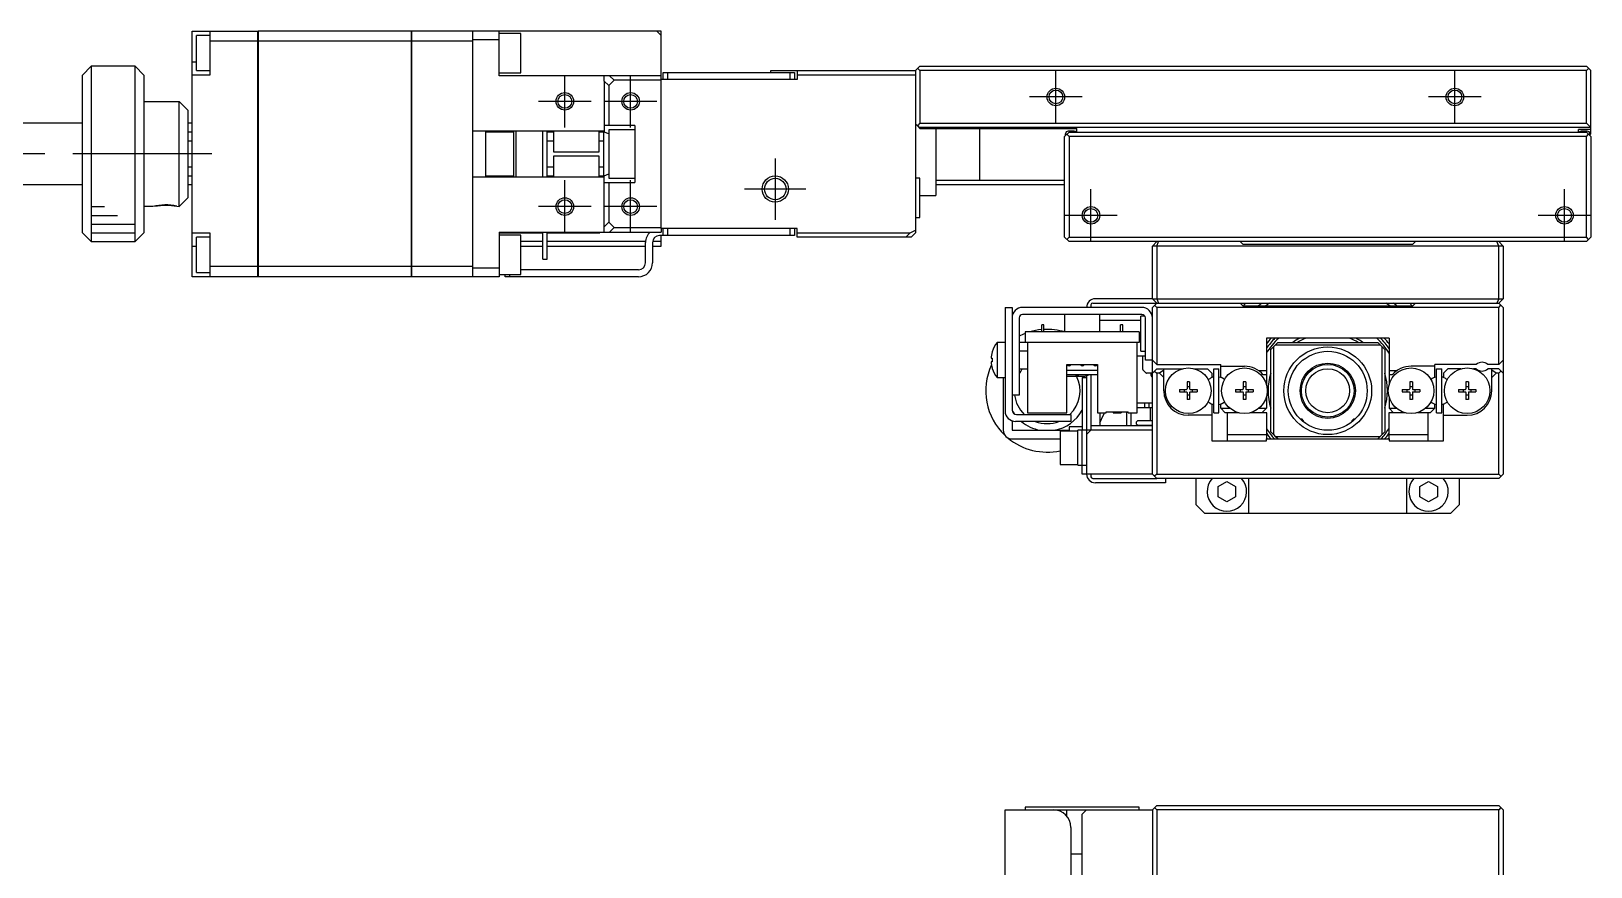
# Model space of a CAD drawing. Extents: x 0 to 716, y -8 to 426.
# Drawn here: x 157.8 to 335.7, y 330.5 to 425.8 of the extents above; entities that cross this region are included whole.
import ezdxf

# ---------------------------------------------------------------- set-up
doc = ezdxf.new("R2010")
doc.units = 0
doc.header["$LTSCALE"] = 0.5
doc.linetypes.add('CENTER', pattern=[50.8, 31.75, -6.35, 6.35, -6.35])
for name, color, linetype in [('MSM_CENTER', 1, 'CENTER'), ('MSM_CONTINUOUS', 7, 'CONTINUOUS'), ('MSM_NARROW', 5, 'CONTINUOUS')]:
    doc.layers.add(name, color=color, linetype=linetype)

msp = doc.modelspace()

# ---------------------------------------------------------------- linework, layer by layer
at = {"layer": 'MSM_CENTER'}
for p, q in [((218.67, 414.83), (218.67, 420.83)), ((226.17, 414.83), (226.17, 420.83)), ((274.67, 415.33), (274.67, 421.33)), ((320.17, 415.33), (320.17, 421.33)), ((277.67, 418.33), (271.67, 418.33)), ((323.17, 418.33), (317.17, 418.33)), ((221.67, 417.83), (215.67, 417.83)), ((229.17, 417.83), (223.17, 417.83)), ((178.42, 411.83), (91.42, 411.83)), ((242.67, 411.33), (242.67, 404.33)), ((218.67, 402.83), (218.67, 408.83)), ((226.17, 402.83), (226.17, 408.83)), ((246.17, 407.83), (239.17, 407.83)), ((278.67, 401.83), (278.67, 407.83)), ((332.67, 401.83), (332.67, 407.83)), ((221.67, 405.83), (215.67, 405.83)), ((229.17, 405.83), (223.17, 405.83)), ((281.67, 404.83), (275.67, 404.83)), ((335.67, 404.83), (329.67, 404.83))]:
    msp.add_line(p, q, dxfattribs=at)
at = {"layer": 'MSM_CONTINUOUS'}
for p, q in [((176.17, 397.83), (176.17, 425.83)), ((176.17, 425.83), (183.67, 425.83)), ((176.67, 421.33), (176.67, 425.33)), ((178.17, 425.33), (176.67, 425.33)), ((178.17, 425.83), (178.17, 420.83)), ((183.67, 397.83), (183.67, 425.83)), ((183.67, 425.82), (183.68, 425.82)), ((183.68, 425.83), (183.68, 397.83)), ((201.17, 425.83), (183.68, 425.83)), ((201.17, 397.83), (201.17, 425.83)), ((201.17, 425.82), (201.18, 425.82)), ((201.18, 425.83), (201.18, 397.83)), ((229.67, 425.83), (201.18, 425.83)), ((208.17, 397.83), (208.17, 425.83)), ((211.17, 420.73), (211.17, 425.83)), ((213.67, 425.58), (211.17, 425.58)), ((213.67, 421.08), (213.67, 425.58)), ((229.17, 425.83), (229.67, 425.33)), ((229.67, 403.33), (229.67, 425.83)), ((183.67, 424.68), (178.17, 424.68)), ((183.67, 424.67), (183.68, 424.67)), ((201.17, 424.68), (183.68, 424.68)), ((201.17, 424.67), (201.18, 424.67)), ((208.17, 424.68), (201.18, 424.68)), ((211.17, 424.83), (208.17, 424.83)), ((164.67, 421.83), (163.67, 420.83)), ((164.67, 421.83), (164.67, 401.83)), ((169.67, 421.83), (164.67, 421.83)), ((169.67, 401.83), (169.67, 421.83)), ((170.67, 420.83), (169.67, 421.83)), ((176.17, 422.33), (176.67, 422.33)), ((258.67, 421.33), (259.17, 421.83)), ((258.92, 421.58), (259.17, 421.33)), ((259.17, 421.83), (335.17, 421.83)), ((335.67, 421.33), (335.17, 421.83)), ((335.17, 421.33), (335.42, 421.58)), ((163.67, 402.83), (163.67, 420.83)), ((170.67, 420.83), (170.67, 402.83)), ((178.17, 420.83), (176.17, 420.83)), ((176.67, 421.33), (178.17, 421.33)), ((211.17, 421.08), (213.67, 421.08)), ((229.67, 420.73), (211.17, 420.73)), ((223.17, 420.12), (223.17, 420.73)), ((223.67, 419.62), (223.17, 420.12)), ((223.17, 420.12), (223.17, 414.32)), ((224.28, 420.23), (223.67, 419.62)), ((223.78, 420.73), (224.28, 420.23)), ((229.67, 420.23), (224.28, 420.23)), ((245.17, 420.33), (229.67, 420.33)), ((229.87, 420.33), (229.87, 421.13)), ((229.87, 421.13), (244.87, 421.13)), ((230.37, 421.13), (230.37, 420.33)), ((242.17, 421.13), (242.17, 421.33)), ((242.17, 421.33), (258.67, 421.33)), ((244.37, 420.33), (244.37, 421.13)), ((244.87, 421.13), (244.87, 420.33)), ((245.17, 421.33), (245.17, 420.33)), ((258.67, 420.83), (245.17, 420.83)), ((258.67, 421.33), (258.67, 402.83)), ((259.17, 421.33), (259.17, 415.33)), ((335.17, 421.33), (259.17, 421.33)), ((335.17, 415.33), (335.17, 421.33)), ((335.67, 414.13), (335.67, 421.33)), ((223.67, 419.62), (223.67, 415.08)), ((170.67, 417.83), (174.67, 417.83)), ((175.67, 416.83), (174.67, 417.83)), ((174.67, 405.83), (174.67, 417.83)), ((175.67, 416.83), (175.67, 406.83)), ((163.67, 415.33), (140.17, 415.33)), ((176.17, 415.33), (175.67, 415.33)), ((223.17, 414.43), (208.17, 414.43)), ((209.67, 409.23), (209.67, 414.43)), ((212.87, 409.23), (212.87, 414.43)), ((213.07, 414.43), (213.07, 409.23)), ((216.17, 409.23), (216.17, 414.43)), ((216.67, 409.23), (216.67, 414.43)), ((217.37, 414.43), (217.37, 412.08)), ((222.57, 412.08), (222.57, 414.43)), ((222.67, 414.33), (222.67, 414.43)), ((223.07, 414.43), (223.07, 409.23)), ((226.67, 415.08), (223.17, 415.08)), ((223.67, 414.58), (223.67, 409.08)), ((226.67, 414.58), (223.67, 414.58)), ((226.67, 415.08), (226.67, 408.58)), ((258.87, 415.03), (258.67, 415.23)), ((259.17, 415.33), (258.87, 415.03)), ((258.87, 415.03), (259.17, 414.73)), ((335.67, 414.83), (259.07, 414.83)), ((259.17, 415.33), (335.17, 415.33)), ((259.17, 414.73), (277.07, 414.73)), ((260.97, 414.73), (260.97, 407.08)), ((265.97, 414.83), (265.97, 408.83)), ((276.77, 414.43), (276.07, 414.43)), ((277.07, 414.33), (277.07, 414.73)), ((335.67, 414.63), (334.27, 414.63)), ((334.27, 414.33), (334.27, 414.63)), ((335.27, 414.43), (334.57, 414.43)), ((335.67, 414.83), (335.17, 415.33)), ((176.17, 414.33), (175.67, 414.33)), ((175.67, 413.33), (176.17, 413.33)), ((212.87, 414.33), (209.67, 414.33)), ((217.37, 414.33), (216.67, 414.33)), ((216.67, 413.33), (217.37, 413.33)), ((223.07, 414.33), (222.57, 414.33)), ((222.57, 413.33), (223.07, 413.33)), ((223.67, 414.11), (223.17, 414.32)), ((275.67, 413.83), (276.17, 414.33)), ((275.67, 402.33), (275.67, 413.83)), ((275.77, 413.93), (275.77, 414.13)), ((275.92, 414.08), (276.17, 413.83)), ((276.17, 414.33), (335.17, 414.33)), ((276.17, 413.83), (276.17, 402.33)), ((335.17, 413.83), (276.17, 413.83)), ((335.17, 414.33), (335.67, 413.83)), ((335.17, 413.83), (335.42, 414.08)), ((335.17, 402.33), (335.17, 413.83)), ((335.67, 414.13), (335.57, 414.03)), ((335.57, 414.13), (335.57, 413.93)), ((335.67, 413.83), (335.67, 402.33)), ((217.37, 412.08), (222.57, 412.08)), ((217.37, 411.58), (217.37, 409.23)), ((222.57, 411.58), (217.37, 411.58)), ((222.57, 409.23), (222.57, 411.58)), ((176.17, 410.33), (175.67, 410.33)), ((175.67, 409.33), (176.17, 409.33)), ((208.17, 409.23), (223.17, 409.23)), ((209.67, 409.33), (212.87, 409.33)), ((217.37, 410.33), (216.67, 410.33)), ((216.67, 409.33), (217.37, 409.33)), ((223.07, 410.33), (222.57, 410.33)), ((222.57, 409.33), (223.07, 409.33)), ((222.67, 409.23), (222.67, 409.33)), ((223.17, 409.34), (223.67, 409.55)), ((223.17, 403.54), (223.17, 409.34)), ((223.67, 409.08), (226.67, 409.08)), ((259.17, 409.08), (258.67, 409.08)), ((259.17, 404.58), (259.17, 409.08)), ((140.17, 408.33), (163.67, 408.33)), ((175.67, 408.33), (176.17, 408.33)), ((223.17, 408.58), (226.67, 408.58)), ((223.67, 408.58), (223.67, 404.04)), ((260.97, 408.83), (275.67, 408.83)), ((260.97, 408.33), (275.67, 408.33)), ((171.67, 405.83), (170.67, 405.83)), ((174.67, 405.83), (175.67, 406.83)), ((259.17, 407.08), (260.97, 407.08)), ((223.17, 403.54), (223.67, 404.04)), ((223.67, 404.04), (224.28, 403.43)), ((258.67, 404.58), (259.17, 404.58)), ((163.67, 402.83), (164.67, 401.83)), ((169.67, 401.83), (170.67, 402.83)), ((176.17, 402.83), (178.17, 402.83)), ((176.67, 398.33), (176.67, 402.33)), ((178.17, 402.33), (176.67, 402.33)), ((178.17, 402.83), (178.17, 397.83)), ((211.17, 402.93), (211.17, 397.83)), ((211.17, 402.93), (229.67, 402.93)), ((211.17, 402.83), (216.17, 402.83)), ((213.67, 402.58), (211.17, 402.58)), ((213.67, 398.08), (213.67, 402.58)), ((216.17, 399.83), (216.17, 402.93)), ((216.67, 399.83), (216.67, 402.93)), ((216.67, 402.83), (222.67, 402.83)), ((222.67, 402.83), (222.67, 402.93)), ((223.17, 402.93), (223.17, 403.54)), ((224.28, 403.43), (223.78, 402.93)), ((224.28, 403.43), (229.67, 403.43)), ((244.87, 402.53), (229.47, 402.53)), ((229.67, 403.33), (229.67, 402.93)), ((245.17, 403.33), (229.67, 403.33)), ((229.67, 401.33), (229.67, 402.53)), ((229.87, 402.53), (229.87, 403.33)), ((230.37, 403.33), (230.37, 402.53)), ((244.37, 402.53), (244.37, 403.33)), ((244.87, 403.33), (244.87, 402.53)), ((245.17, 402.33), (245.17, 403.33)), ((245.17, 402.83), (258.06, 402.83)), ((258.17, 402.33), (245.17, 402.33)), ((257.56, 402.33), (258.06, 402.83)), ((258.06, 402.83), (258.67, 403.14)), ((258.67, 402.83), (258.17, 402.33)), ((276.17, 401.83), (275.67, 402.33)), ((276.17, 402.33), (275.92, 402.08)), ((276.17, 402.33), (335.17, 402.33)), ((335.42, 402.08), (335.17, 402.33)), ((335.17, 401.83), (335.67, 402.33)), ((164.67, 401.83), (169.67, 401.83)), ((176.17, 401.33), (176.67, 401.33)), ((216.17, 401.83), (213.67, 401.83)), ((213.67, 401.33), (216.17, 401.33)), ((227.87, 401.83), (216.67, 401.83)), ((216.67, 401.33), (227.87, 401.33)), ((227.87, 399.43), (227.87, 401.73)), ((228.67, 401.73), (228.67, 399.43)), ((228.67, 401.33), (229.67, 401.33)), ((229.67, 401.83), (228.68, 401.83)), ((335.17, 401.83), (276.17, 401.83)), ((285.67, 401.33), (286.17, 401.83)), ((285.67, 395.33), (285.67, 401.33)), ((325.67, 401.33), (285.67, 401.33)), ((286.17, 401.33), (286.38, 401.83)), ((286.17, 401.33), (286.17, 395.33)), ((295.97, 401.53), (295.67, 401.83)), ((295.97, 401.53), (315.37, 401.53)), ((315.67, 401.83), (315.37, 401.53)), ((325.17, 401.33), (324.96, 401.83)), ((325.67, 401.33), (325.17, 401.83)), ((325.17, 395.33), (325.17, 401.33)), ((325.67, 401.33), (325.67, 395.33)), ((183.67, 398.98), (178.17, 398.98)), ((183.67, 398.99), (183.68, 398.99)), ((201.17, 398.98), (183.68, 398.98)), ((201.17, 398.99), (201.18, 398.99)), ((208.17, 398.98), (201.18, 398.98)), ((208.17, 398.83), (211.17, 398.83)), ((227.07, 398.63), (213.67, 398.63)), ((216.17, 399.83), (216.67, 399.83)), ((183.67, 397.83), (176.17, 397.83)), ((176.67, 398.33), (178.17, 398.33)), ((183.67, 397.84), (183.68, 397.84)), ((201.17, 397.83), (183.68, 397.83)), ((201.17, 397.84), (201.18, 397.84)), ((211.17, 397.83), (201.18, 397.83)), ((211.17, 398.08), (213.67, 398.08)), ((211.87, 397.83), (211.87, 398.08)), ((227.07, 397.83), (211.87, 397.83)), ((212.37, 398.08), (212.37, 397.83)), ((285.67, 395.33), (279.17, 395.33)), ((285.67, 395.33), (325.67, 395.33)), ((286.17, 394.83), (285.67, 395.33)), ((286.17, 395.33), (286.38, 394.83)), ((325.17, 395.33), (324.96, 394.83)), ((325.67, 395.33), (325.17, 394.83)), ((268.87, 394.33), (268.87, 382.53)), ((268.87, 394.33), (269.67, 394.33)), ((269.67, 394.33), (269.67, 382.63)), ((270.47, 393.13), (270.47, 384.33)), ((284.47, 394.33), (270.87, 394.33)), ((284.47, 393.53), (270.87, 393.53)), ((275.67, 393.53), (275.67, 391.53)), ((278.67, 394.63), (278.67, 394.33)), ((278.87, 394.83), (286.17, 394.83)), ((279.67, 391.53), (279.67, 393.53)), ((284.37, 389.33), (284.37, 393.33)), ((284.82, 393.33), (284.37, 393.33)), ((284.87, 388.33), (284.87, 393.13)), ((285.67, 394.33), (286.17, 394.83)), ((285.67, 375.33), (285.67, 394.33)), ((285.92, 394.58), (286.17, 394.33)), ((286.17, 394.83), (325.17, 394.83)), ((286.17, 394.33), (286.17, 387.83)), ((325.17, 394.33), (286.17, 394.33)), ((295.67, 394.83), (295.97, 394.53)), ((295.97, 394.53), (315.37, 394.53)), ((315.37, 394.53), (315.67, 394.83)), ((325.17, 394.83), (325.67, 394.33)), ((325.17, 394.33), (325.42, 394.58)), ((325.17, 387.83), (325.17, 394.33)), ((325.67, 394.33), (325.67, 375.33)), ((271.17, 391.53), (271.17, 390.33)), ((284.17, 391.53), (271.17, 391.53)), ((273.05, 391.53), (273.05, 392.33)), ((273.3, 392.33), (273.05, 392.33)), ((273.3, 391.53), (273.3, 392.33)), ((284.37, 392.83), (279.67, 392.83)), ((282.05, 391.53), (282.05, 392.33)), ((282.3, 392.33), (282.05, 392.33)), ((282.3, 391.53), (282.3, 392.33)), ((284.17, 391.53), (284.17, 390.33)), ((267.97, 390.33), (267.97, 386.33)), ((268.87, 390.33), (267.97, 390.33)), ((271.17, 390.33), (270.47, 390.33)), ((284.17, 390.33), (271.17, 390.33)), ((271.42, 390.33), (271.42, 382.33)), ((283.92, 382.33), (283.92, 390.33)), ((312.67, 390.83), (298.67, 390.83)), ((298.67, 390.83), (298.67, 385.54)), ((299.17, 389.53), (299.47, 389.83)), ((299.17, 380.13), (299.17, 389.53)), ((299.67, 390.03), (299.47, 389.83)), ((299.47, 389.83), (299.47, 379.83)), ((299.67, 390.03), (299.97, 390.33)), ((311.67, 390.03), (299.67, 390.03)), ((299.97, 390.33), (311.37, 390.33)), ((311.37, 390.33), (312.17, 389.53)), ((311.87, 379.83), (311.87, 389.83)), ((312.17, 389.53), (312.17, 380.13)), ((312.67, 390.83), (312.67, 385.54)), ((267.28, 388.53), (267.42, 388.53)), ((267.42, 388.13), (267.28, 388.13)), ((267.42, 389.28), (267.42, 389.26)), ((267.42, 388.53), (267.42, 388.13)), ((271.42, 389.33), (270.47, 389.33)), ((275.92, 387.83), (279.42, 387.83)), ((275.92, 382.33), (275.92, 387.83)), ((279.42, 387.83), (279.42, 382.33)), ((283.92, 388.83), (284.87, 388.83)), ((284.37, 389.33), (284.87, 389.33)), ((284.59, 387.25), (284.59, 388.83)), ((285.67, 388.33), (284.87, 388.33)), ((286.17, 387.83), (285.67, 388.33)), ((286.17, 387.83), (293.47, 387.83)), ((293.47, 386.37), (293.47, 387.83)), ((322.61, 387.83), (317.87, 387.83)), ((317.87, 386.37), (317.87, 387.83)), ((325.17, 387.83), (323.93, 387.83)), ((325.67, 388.33), (325.17, 387.83)), ((267.42, 387.4), (267.42, 387.38)), ((267.97, 386.33), (268.87, 386.33)), ((268.67, 386.33), (268.67, 380.33)), ((270.47, 387.33), (271.42, 387.33)), ((279.42, 387.13), (275.92, 387.13)), ((279.42, 386.63), (275.92, 386.63)), ((275.92, 386.48), (277.67, 386.48)), ((277.67, 386.33), (278.17, 386.33)), ((277.67, 386.33), (277.67, 380.33)), ((278.17, 386.54), (278.17, 375.33)), ((278.67, 386.63), (278.67, 380.33)), ((284.94, 386.86), (284.62, 387.18)), ((285.67, 386.83), (285.01, 386.83)), ((285.48, 386.83), (285.48, 386.72)), ((285.67, 386.83), (286.17, 387.33)), ((285.92, 387.08), (286.17, 386.83)), ((286.17, 387.33), (289.06, 387.33)), ((286.17, 386.83), (286.17, 375.33)), ((286.47, 386.83), (286.17, 386.83)), ((286.97, 387.18), (286.47, 386.83)), ((286.47, 386.83), (286.97, 386.33)), ((286.97, 384.83), (286.97, 387.33)), ((290.49, 387.33), (291.97, 387.33)), ((292.47, 386.83), (291.97, 387.33)), ((292.47, 386.35), (292.38, 386.29)), ((292.47, 386.83), (292.47, 386.35)), ((292.67, 382.33), (292.67, 387.33)), ((292.67, 387.33), (293.27, 387.33)), ((293.27, 382.33), (293.27, 387.33)), ((293.47, 387.63), (296.17, 387.63)), ((293.61, 386.29), (293.47, 386.37)), ((297.77, 387.13), (298.67, 387.13)), ((298.67, 386.63), (298.32, 386.63)), ((312.67, 387.13), (313.57, 387.13)), ((313.03, 386.63), (312.67, 386.63)), ((317.87, 387.63), (315.17, 387.63)), ((317.87, 386.37), (317.73, 386.29)), ((318.07, 382.33), (318.07, 387.33)), ((318.07, 387.33), (318.67, 387.33)), ((318.67, 382.33), (318.67, 387.33)), ((319.37, 387.33), (318.87, 386.83)), ((318.87, 386.83), (318.87, 386.35)), ((318.96, 386.29), (318.87, 386.35)), ((320.86, 387.33), (319.37, 387.33)), ((322.61, 387.33), (322.29, 387.33)), ((325.17, 387.33), (323.93, 387.33)), ((324.37, 384.83), (324.37, 387.33)), ((324.87, 386.83), (324.37, 387.18)), ((324.37, 386.33), (324.87, 386.83)), ((325.17, 386.83), (324.87, 386.83)), ((325.67, 386.83), (325.17, 387.33)), ((325.17, 386.83), (325.42, 387.08)), ((325.17, 375.33), (325.17, 386.83)), ((270.47, 384.33), (269.67, 384.33)), ((288.77, 384.98), (289.57, 384.98)), ((288.77, 384.98), (288.77, 384.69)), ((288.77, 384.69), (289.57, 384.69)), ((289.3, 384.98), (289.3, 384.69)), ((289.92, 385.83), (289.63, 385.83)), ((289.63, 385.83), (289.63, 385.04)), ((289.63, 385.3), (289.92, 385.3)), ((289.63, 384.63), (289.63, 383.83)), ((289.63, 384.36), (289.92, 384.36)), ((289.92, 385.83), (289.92, 385.04)), ((289.92, 384.63), (289.92, 383.83)), ((289.98, 384.98), (290.77, 384.98)), ((289.98, 384.69), (290.77, 384.69)), ((290.24, 384.69), (290.24, 384.98)), ((290.77, 384.98), (290.77, 384.69)), ((295.17, 384.98), (295.97, 384.98)), ((295.17, 384.98), (295.17, 384.69)), ((295.17, 384.69), (295.97, 384.69)), ((295.7, 384.98), (295.7, 384.69)), ((296.32, 385.83), (296.03, 385.83)), ((296.03, 385.83), (296.03, 385.04)), ((296.03, 385.3), (296.32, 385.3)), ((296.03, 384.63), (296.03, 383.83)), ((296.03, 384.36), (296.32, 384.36)), ((296.32, 385.83), (296.32, 385.04)), ((296.32, 384.63), (296.32, 383.83)), ((296.38, 384.98), (297.17, 384.98)), ((296.38, 384.69), (297.17, 384.69)), ((296.64, 384.69), (296.64, 384.98)), ((297.17, 384.98), (297.17, 384.69)), ((314.17, 384.98), (314.97, 384.98)), ((314.17, 384.98), (314.17, 384.69)), ((314.17, 384.69), (314.97, 384.69)), ((314.7, 384.98), (314.7, 384.69)), ((315.32, 385.83), (315.03, 385.83)), ((315.03, 385.83), (315.03, 385.04)), ((315.03, 385.3), (315.32, 385.3)), ((315.03, 384.63), (315.03, 383.83)), ((315.03, 384.36), (315.32, 384.36)), ((315.32, 385.83), (315.32, 385.04)), ((315.32, 384.63), (315.32, 383.83)), ((315.38, 384.98), (316.17, 384.98)), ((315.38, 384.69), (316.17, 384.69)), ((315.64, 384.69), (315.64, 384.98)), ((316.17, 384.98), (316.17, 384.69)), ((320.57, 384.98), (321.37, 384.98)), ((320.57, 384.98), (320.57, 384.69)), ((320.57, 384.69), (321.37, 384.69)), ((321.1, 384.98), (321.1, 384.69)), ((321.72, 385.83), (321.43, 385.83)), ((321.43, 385.83), (321.43, 385.04)), ((321.43, 385.3), (321.72, 385.3)), ((321.43, 384.63), (321.43, 383.83)), ((321.43, 384.36), (321.72, 384.36)), ((321.72, 385.83), (321.72, 385.04)), ((321.72, 384.63), (321.72, 383.83)), ((321.78, 384.98), (322.57, 384.98)), ((321.78, 384.69), (322.57, 384.69)), ((322.04, 384.69), (322.04, 384.98)), ((322.57, 384.98), (322.57, 384.69)), ((280.42, 382.43), (282.92, 382.43)), ((280.42, 382.33), (280.42, 382.43)), ((281.22, 382.43), (281.22, 382.33)), ((281.6, 382.43), (281.6, 382.33)), ((281.75, 382.43), (281.75, 382.33)), ((282.12, 382.43), (282.12, 382.33)), ((282.77, 380.83), (282.77, 382.43)), ((282.92, 382.33), (282.92, 382.43)), ((285.67, 383.41), (283.92, 383.41)), ((283.92, 382.91), (285.67, 382.91)), ((284.77, 383.41), (284.77, 382.91)), ((285.27, 383.41), (285.27, 382.91)), ((285.47, 381.41), (285.47, 382.91)), ((289.92, 383.83), (289.63, 383.83)), ((292.14, 383.5), (292.47, 383.31)), ((292.47, 383.31), (292.47, 379.13)), ((293.47, 383.29), (293.85, 383.5)), ((293.47, 382.83), (293.47, 383.29)), ((293.47, 382.83), (294.51, 382.83)), ((293.97, 382.33), (293.47, 382.83)), ((296.32, 383.83), (296.03, 383.83)), ((297.83, 382.83), (298.67, 382.83)), ((298.67, 382.83), (298.17, 382.33)), ((298.67, 384.12), (298.67, 382.83)), ((312.67, 384.12), (312.67, 382.83)), ((312.67, 382.83), (313.51, 382.83)), ((313.17, 382.33), (312.67, 382.83)), ((315.32, 383.83), (315.03, 383.83)), ((316.83, 382.83), (317.87, 382.83)), ((317.87, 382.83), (317.37, 382.33)), ((317.49, 383.5), (317.87, 383.29)), ((317.87, 382.83), (317.87, 383.29)), ((318.87, 383.31), (319.2, 383.5)), ((318.87, 379.13), (318.87, 383.31)), ((321.72, 383.83), (321.43, 383.83)), ((269.67, 381.4), (269.67, 380.33)), ((276.37, 381.33), (270.07, 381.33)), ((270.17, 382.13), (276.37, 382.13)), ((271.42, 382.33), (275.92, 382.33)), ((276.17, 380.73), (276.17, 380.23)), ((277.67, 380.73), (276.17, 380.73)), ((276.37, 382.13), (276.37, 381.33)), ((285.67, 380.83), (278.67, 380.83)), ((279.42, 382.33), (280.42, 382.33)), ((279.67, 382.33), (279.67, 380.83)), ((281.22, 382.33), (282.12, 382.33)), ((282.92, 382.33), (283.92, 382.33)), ((283.27, 380.83), (283.27, 382.33)), ((285.67, 381.41), (284.07, 381.41)), ((284.07, 380.91), (285.67, 380.91)), ((285.47, 380.83), (285.47, 380.91)), ((292.47, 382.03), (289.77, 382.03)), ((292.67, 382.33), (293.27, 382.33)), ((295.46, 382.33), (293.97, 382.33)), ((294.22, 382.33), (294.22, 379.13)), ((298.72, 382.33), (296.89, 382.33)), ((298.72, 379.33), (298.72, 382.33)), ((302.51, 381.63), (302.7, 381.63)), ((302.92, 381.41), (302.7, 381.63)), ((302.92, 381.41), (302.75, 381.41)), ((302.92, 381.27), (302.92, 381.41)), ((302.92, 381.27), (302.92, 381.27)), ((308.65, 381.63), (308.42, 381.41)), ((308.59, 381.41), (308.42, 381.41)), ((308.42, 381.41), (308.42, 381.27)), ((308.42, 381.27), (308.42, 381.27)), ((308.65, 381.63), (308.83, 381.63)), ((314.46, 382.33), (312.62, 382.33)), ((312.62, 382.33), (312.62, 379.33)), ((317.37, 382.33), (315.89, 382.33)), ((317.12, 379.13), (317.12, 382.33)), ((318.07, 382.33), (318.67, 382.33)), ((318.87, 382.03), (321.57, 382.03)), ((269.67, 380.33), (276.17, 380.33)), ((269.67, 379.33), (275.17, 379.33)), ((275.17, 380.23), (275.17, 376.43)), ((277.17, 380.23), (275.17, 380.23)), ((277.17, 376.33), (277.17, 380.33)), ((285.67, 380.33), (277.17, 380.33)), ((277.67, 376.33), (277.67, 380.33)), ((278.17, 379.83), (278.67, 380.33)), ((292.47, 379.13), (298.67, 379.13)), ((294.22, 379.83), (298.72, 379.83)), ((298.67, 379.13), (298.67, 379.33)), ((298.67, 379.33), (312.67, 379.33)), ((299.47, 379.83), (299.17, 380.13)), ((299.47, 379.83), (299.67, 379.63)), ((299.97, 379.33), (299.67, 379.63)), ((299.67, 379.63), (311.67, 379.63)), ((312.17, 380.13), (311.37, 379.33)), ((312.62, 379.83), (317.12, 379.83)), ((312.67, 379.33), (312.67, 379.13)), ((312.67, 379.13), (318.87, 379.13)), ((275.17, 376.43), (277.17, 376.43)), ((277.17, 376.33), (278.17, 376.33)), ((277.67, 375.33), (277.67, 376.33)), ((285.67, 375.33), (277.67, 375.33)), ((278.67, 375.33), (278.67, 375.03)), ((286.17, 374.83), (285.67, 375.33)), ((286.17, 375.33), (285.92, 375.08)), ((286.17, 375.33), (325.17, 375.33)), ((325.42, 375.08), (325.17, 375.33)), ((325.67, 375.33), (325.17, 374.83)), ((278.87, 374.83), (286.17, 374.83)), ((287.17, 374.33), (279.17, 374.33)), ((325.17, 374.83), (286.17, 374.83)), ((287.17, 374.83), (287.17, 374.33)), ((290.67, 371.83), (290.67, 374.83)), ((293.17, 373.91), (294.17, 374.48)), ((293.17, 372.75), (293.17, 373.91)), ((294.17, 374.48), (295.17, 373.91)), ((295.17, 373.91), (295.17, 372.75)), ((296.67, 370.83), (296.67, 374.83)), ((314.67, 374.83), (314.67, 370.83)), ((316.17, 373.91), (317.17, 374.48)), ((316.17, 372.75), (316.17, 373.91)), ((317.17, 374.48), (318.17, 373.91)), ((318.17, 373.91), (318.17, 372.75)), ((320.67, 374.83), (320.67, 371.83)), ((290.67, 371.83), (291.67, 370.83)), ((294.17, 372.18), (293.17, 372.75)), ((295.17, 372.75), (294.17, 372.18)), ((317.17, 372.18), (316.17, 372.75)), ((318.17, 372.75), (317.17, 372.18)), ((319.67, 370.83), (320.67, 371.83)), ((296.67, 370.83), (291.67, 370.83)), ((314.67, 370.83), (296.67, 370.83)), ((319.67, 370.83), (314.67, 370.83)), ((268.87, 244.04), (268.87, 337.04)), ((268.87, 337.04), (285.67, 337.04)), ((284.17, 337.34), (271.17, 337.34)), ((271.17, 337.34), (271.17, 337.04)), ((275.92, 336.31), (275.92, 337.04)), ((278.17, 337.04), (277.67, 336.54)), ((277.67, 278.54), (277.67, 336.54)), ((284.17, 337.04), (284.17, 337.34)), ((286.17, 337.54), (285.67, 337.04)), ((285.67, 337.04), (285.67, 231.54)), ((286.17, 337.04), (285.92, 337.29)), ((286.17, 337.54), (325.17, 337.54)), ((325.17, 337.04), (286.17, 337.04)), ((286.17, 337.04), (286.17, 278.04)), ((325.67, 337.04), (325.17, 337.54)), ((325.42, 337.29), (325.17, 337.04)), ((325.17, 278.04), (325.17, 337.04)), ((325.67, 337.04), (325.67, 261.04)), ((276.37, 335.04), (276.37, 328.44)), ((276.37, 332.04), (277.67, 332.04))]:
    msp.add_line(p, q, dxfattribs=at)
for centre, radius in [((218.67, 417.83), 0.783), ((226.17, 417.83), 0.783), ((274.67, 418.33), 0.783), ((320.17, 418.33), 0.783), ((242.67, 407.83), 1.23), ((218.67, 405.83), 0.783), ((226.17, 405.83), 0.783), ((278.67, 404.83), 0.783), ((332.67, 404.83), 0.783), ((305.67, 384.83), 5), ((305.67, 384.83), 4.5), ((305.67, 384.83), 3.15), ((305.67, 384.83), 3), ((289.77, 384.83), 2.6), ((296.17, 384.83), 2.6), ((315.17, 384.83), 2.6), ((321.57, 384.83), 2.6)]:
    msp.add_circle(centre, radius, dxfattribs=at)
for centre, radius, start, end in [((276.07, 414.13), 0.3, 90, 180), ((276.77, 414.13), 0.3, 41.8103, 90), ((334.57, 414.13), 0.3, 90, 138.1897), ((335.27, 414.13), 0.3, 0, 90), ((173.17, 399.96), 6, 77.9755, 102.0245), ((229.47, 401.73), 1.6, 131.4097, 180), ((229.47, 401.73), 0.8, 90, 180), ((227.07, 399.43), 0.8, 270, 0), ((227.07, 399.43), 1.6, 270, 0), ((279.17, 394.33), 1, 90, 180), ((270.87, 393.13), 1.2, 90, 180), ((270.87, 393.13), 0.4, 90, 180), ((278.87, 394.63), 0.2, 90, 180), ((284.47, 393.13), 1.2, 0, 90), ((284.47, 393.13), 0.4, 0, 90), ((294.17, 396.33), 2.25, 315, 318.1897), ((294.17, 396.33), 2.6, 316.1869, 324.7656), ((305.67, 384.83), 12.5, 126.8699, 129.1042), ((305.67, 384.83), 12, 123.5573, 126.0666), ((305.67, 384.83), 12, 53.9334, 56.4427), ((305.67, 384.83), 12.5, 50.8958, 53.1301), ((317.17, 396.33), 2.6, 215.2344, 223.8131), ((317.17, 396.33), 2.25, 221.8103, 225), ((273.67, 384.83), 7, 110.9248, 117.2029), ((273.67, 384.83), 7, 95.1225, 106.835), ((273.67, 384.83), 7, 73.165, 93.0709), ((270.47, 388.33), 3.2, 141.3178, 162.73), ((305.67, 384.83), 8.8, 137.0141, 142.6982), ((305.67, 384.83), 8.5, 135.0991, 145.4397), ((305.67, 384.83), 8.2, 132.9703, 148.6119), ((305.67, 384.83), 6.8, 118.0725, 126.0189), ((305.67, 384.83), 6.5, 112.6199, 122.2042), ((305.67, 384.83), 6.5, 57.7958, 67.3801), ((305.67, 384.83), 6.8, 53.9811, 61.9275), ((305.67, 384.83), 8.2, 31.3881, 47.0297), ((305.67, 384.83), 8.5, 34.5603, 44.9009), ((305.67, 384.83), 8.8, 37.3018, 42.9859), ((273.67, 384.83), 7, 155.0469, 226.5758), ((270.47, 388.33), 3.19, 163.0947, 176.4097), ((270.47, 388.33), 3.19, 183.5904, 196.9053), ((276.17, 387.93), 0.25, 203.5782, 336.4218), ((277.67, 387.93), 0.25, 203.5782, 336.4218), ((279.17, 387.93), 0.25, 203.5782, 336.4218), ((323.27, 387.08), 1, 48.5904, 131.4096), ((270.47, 388.33), 3.2, 197.27, 218.6822), ((273.67, 384.83), 3.75, 138.1897, 148.5761), ((273.67, 384.83), 3.75, 313.9455, 26.1039), ((277.67, 388.48), 2, 247.6684, 292.3316), ((273.67, 384.83), 4.57, 19.1612, 21.3849), ((284.69, 387.25), 0.1, 180, 225), ((285.01, 386.93), 0.1, 225, 270), ((285.81, 386.72), 0.33, 180, 244.8973), ((293.14, 384.72), 1.75, 115.4948, 128.4507), ((292.97, 384.83), 1.59, 100.8931, 109.8183), ((292.97, 384.83), 1.59, 53.8028, 79.1069), ((292.86, 384.72), 1.75, 52.994, 64.5052), ((296.17, 384.83), 2.8, 40.0052, 90), ((305.67, 384.83), 6.8, 162.9174, 197.0826), ((305.67, 384.83), 6.8, 342.9174, 17.0826), ((315.17, 384.83), 2.8, 90, 139.9948), ((318.37, 384.83), 1.59, 100.8931, 126.1972), ((318.49, 384.72), 1.75, 115.4948, 127.006), ((318.37, 384.83), 1.59, 70.1817, 79.1069), ((318.21, 384.72), 1.75, 51.5493, 64.5052), ((323.27, 388.08), 1, 228.5904, 311.4096), ((273.67, 384.83), 3.75, 187.6623, 226.0545), ((289.77, 384.83), 2.8, 180, 270), ((289.57, 385.04), 0.06, 270, 0), ((289.57, 384.63), 0.06, 0, 90), ((289.98, 385.04), 0.06, 180, 270), ((289.98, 384.63), 0.06, 90, 180), ((295.97, 385.04), 0.06, 270, 0), ((295.97, 384.63), 0.06, 0, 90), ((296.38, 385.04), 0.06, 180, 270), ((296.38, 384.63), 0.06, 90, 180), ((314.97, 385.04), 0.06, 270, 0), ((314.97, 384.63), 0.06, 0, 90), ((315.38, 385.04), 0.06, 180, 270), ((315.38, 384.63), 0.06, 90, 180), ((321.37, 385.04), 0.06, 270, 0), ((321.37, 384.63), 0.06, 0, 90), ((321.57, 384.83), 2.8, 270, 0), ((321.78, 385.04), 0.06, 180, 270), ((321.78, 384.63), 0.06, 90, 180), ((270.07, 382.53), 1.2, 180, 270), ((270.17, 382.63), 0.5, 180, 270), ((273.67, 384.83), 4.57, 208.9226, 215.3792), ((273.67, 384.83), 4.57, 280.0412, 331.0773), ((293.14, 384.95), 1.75, 231.5493, 235.4948), ((292.97, 384.83), 1.59, 250.1817, 259.1069), ((292.97, 384.83), 1.59, 280.8931, 306.1972), ((292.86, 384.95), 1.75, 304.5052, 307.006), ((318.49, 384.95), 1.75, 232.994, 235.4948), ((318.37, 384.83), 1.59, 233.8028, 259.1069), ((318.37, 384.83), 1.59, 280.8931, 289.8183), ((318.21, 384.95), 1.75, 304.5052, 308.4507), ((273.67, 384.83), 4.57, 229.984, 259.9588), ((273.67, 384.83), 3.75, 248.9606, 291.0394), ((273.67, 384.83), 7, 328.9973, 339.0752), ((284.07, 381.16), 0.25, 90, 270), ((269.67, 380.33), 1, 180, 270), ((273.67, 384.83), 7, 230.1571, 282.3736), ((305.67, 384.83), 8.2, 212.0526, 222.1236), ((305.67, 384.83), 8.5, 215.1501, 220.3202), ((305.67, 384.83), 8.8, 217.8357, 218.6822), ((305.67, 384.83), 8.2, 317.8764, 327.9474), ((305.67, 384.83), 8.5, 319.6798, 324.8499), ((305.67, 384.83), 8.8, 321.3178, 322.1643), ((279.17, 375.33), 1, 180, 270), ((278.87, 375.03), 0.2, 180, 270), ((294.17, 373.33), 2.25, 138.1897, 41.8103), ((317.17, 373.33), 2.25, 138.1897, 41.8103), ((274.37, 335.04), 2, 0, 90)]:
    msp.add_arc(centre, radius, start, end, dxfattribs=at)
at = {"layer": 'MSM_NARROW'}
for p, q in [((164.67, 405.83), (166.17, 405.83)), ((174.43, 405.89), (174.67, 405.83)), ((164.67, 404.83), (167.67, 404.83)), ((164.67, 403.83), (169.67, 403.83)), ((164.67, 402.83), (169.67, 402.83)), ((302.92, 381.27), (302.92, 381.27)), ((308.42, 381.27), (308.42, 381.27))]:
    msp.add_line(p, q, dxfattribs=at)
for centre, radius in [((218.67, 417.83), 1), ((226.17, 417.83), 1), ((274.67, 418.33), 1), ((320.17, 418.33), 1), ((242.67, 407.83), 1.5), ((218.67, 405.83), 1), ((226.17, 405.83), 1), ((278.67, 404.83), 1), ((332.67, 404.83), 1), ((305.67, 384.83), 2.5)]:
    msp.add_circle(centre, radius, dxfattribs=at)
msp.add_arc((173.17, 400.04), 5.98, 77.788, 104.5016, dxfattribs=at)

doc.saveas('drawing.dxf')
